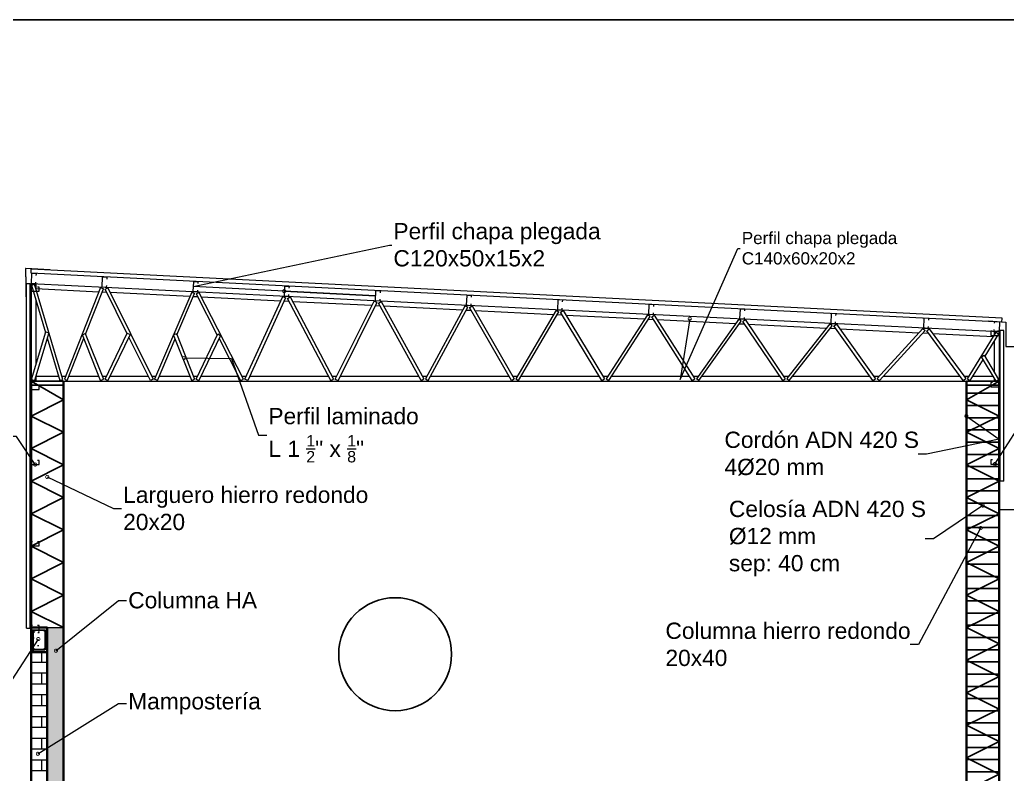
# Model space of a CAD drawing. Header units: millimetres. Extents: x 265 to 899, y -203 to 32.
# Drawn here: x 822.53 to 834.67, y -100.06 to -90.79 of the extents above; entities that cross this region are included whole.
import ezdxf
from ezdxf import colors
from ezdxf.entities.mleader import LeaderData, LeaderLine
from ezdxf.math import Vec2, Vec3

# ---------------------------------------------------------------- set-up
doc = ezdxf.new("R2010")
doc.units = ezdxf.units.MM
doc.header["$LTSCALE"] = 0.1
doc.header["$MEASUREMENT"] = 0
doc.linetypes.add('ACAD_ISO10W100', pattern=[18, 12, -3, 0, -3])
doc.linetypes.add('CONTINUA', pattern=[200, 100, 100])
for name, color, linetype, lineweight in [('00_ARQ_VISTA ATRAS', 5, 'CONTINUA', 20), ('00_CANALETA', 2, 'Continuous', 13), ('00_EST_ANGULARES', 4, 'CONTINUA', 20), ('00_EST_COL_DIAG', 1, 'Continuous', 25), ('00_EST_Columna', 3, 'Continuous', 35), ('00_EST_Correa', 3, 'ACAD_ISO10W100', 20), ('00_EST_Cubierta', 2, 'Continuous', 9), ('00_EST_HASH', 2, 'Continuous', 5), ('00_EST_TEXTO', 6, 'Continuous', 9), ('00_EST_Viga', 5, 'Continuous', 20), ('00_EST_Viga_Montante', 5, 'Continuous', 20)]:
    doc.layers.add(name, color=color, linetype=linetype, lineweight=lineweight)
doc.layers.add('00_EST_ARMADURA', color=1, linetype='Continuous', lineweight=13, true_color=0xff0000)
doc.layers.add('00_EST_Aux', color=7, linetype='Continuous', true_color=0xd02fca, plot=False)
doc.layers.add('00_EST_NoImprimir', color=1, linetype='Continuous', plot=False)
doc.styles.add('Arial20', font='arial.ttf', dxfattribs={"height": 0.2})

# ---------------------------------------------------------------- blocks, each defined once
blk = doc.blocks.new('_DotSmall')
at = {"color": 0, "linetype": 'ByBlock', "const_width": 0.5}
blk.add_lwpolyline([(-0.0625, 0, 1), (0.0625, 0, 1)], format="xyb", close=True, dxfattribs=at)

msp = doc.modelspace()

# ---------------------------------------------------------------- hatches: boundary and pattern name
at = {"layer": '00_EST_HASH', "true_color": 0x9b9897, "transparency": 33554559}
h = msp.add_hatch(dxfattribs=at)
h.set_pattern_fill('AR-CONC', color=253, scale=0.05)
h.set_pattern_definition([(50, (0, 0), (0.35863009, -0.03137607), [0.0375, -0.4125]), (355, (0, 0), (-0.06937567, 0.37609607), [0.03, -0.33]), (100.451444, (0.0299, -0.0026), (0.28925442, 0.34472), [0.0318701, -0.35057106]), (46.1842, (0, 0.1), (0.53362067, -0.08275964), [0.05625, -0.61875]), (96.635635, (0.04447, 0.0931), (0.46733097, 0.4870593), [0.04780517, -0.52585688]), (351.184164, (0, 0.1), (0.46733097, 0.4870593), [0.045, -0.495]), (21, (0.05, 0.075), (0.29845353, -0.20130945), [0.0375, -0.4125]), (326, (0.05, 0.075), (0.12165767, 0.36257502), [0.03, -0.33]), (71.451445, (0.07487, 0.05822), (0.42011119, 0.16126558), [0.0318701, -0.35057106]), (37.5, (0, 0), (0.006079928, 0.166446927), [0, -0.326, 0, -0.335, 0, -0.33125]), (7.5, (0, 0), (0.13153477, 0.197205856), [0, -0.191, 0, -0.3185, 0, -0.12625]), (327.5, (-0.1115, 0), (0.266911218, -0.011277436), [0, -0.125, 0, -0.39, 0, -0.5175]), (317.5, (-0.1615, 0), (0.291593085, 0.05005249), [0, -0.1625, 0, -0.259, 0, -0.3675])])
h.paths.add_polyline_path([(822.747, -98.393, -1), (822.742, -98.401), (822.666, -98.517), (822.666, -98.556), (822.866, -98.556), (822.866, -98.262, -0.414214), (822.86, -98.256), (822.672, -98.256, -0.414214), (822.666, -98.262), (822.666, -98.517), (822.742, -98.401, -1)])
at = {"layer": '00_EST_HASH', "true_color": 0x9b9897, "transparency": 33554508}
h = msp.add_hatch(color=253, dxfattribs=at)
h.dxf.hatch_style = 1
h.paths.add_polyline_path([(823.066, -98.256), (822.872, -98.256, -0.414214), (822.866, -98.262), (822.866, -98.556), (822.866, -101.256), (823.066, -101.256)])
at = {"layer": '00_EST_HASH', "true_color": 0x9b9897, "transparency": 33554687}
h = msp.add_hatch(dxfattribs=at)
h.set_pattern_fill('AR-BRSTD', color=253, scale=0.05)
h.paths.add_polyline_path([(822.866, -98.556), (822.666, -98.556), (822.666, -101.256), (822.866, -101.256)])

# ---------------------------------------------------------------- linework, layer by layer
at = {"layer": '00_ARQ_VISTA ATRAS'}
msp.add_line((822.866, -98.256), (823.066, -98.256), dxfattribs=at)
at = {"layer": '00_CANALETA'}
for points in [[(834.434, -94.488), (834.65, -94.503), (834.65, -94.802), (834.85, -94.802), (834.85, -94.423), (834.85, -94.423)], [(834.984, -96.494), (834.768, -96.496), (834.768, -96.808), (834.573, -96.808), (834.573, -96.429), (834.573, -96.429)]]:
    msp.add_lwpolyline(points, dxfattribs=at)
at = {"layer": '00_EST_ANGULARES'}
for p, q in [((822.673, -94.047), (822.709, -94.035)), ((822.673, -94.047), (822.845, -94.63)), ((823.056, -95.208), (822.709, -94.035)), ((823.521, -94.076), (823.076, -95.205)), ((823.336, -94.649), (823.556, -94.092)), ((823.521, -94.076), (823.556, -94.092)), ((823.576, -94.098), (823.61, -94.08)), ((823.847, -94.645), (823.576, -94.098)), ((823.61, -94.08), (824.166, -95.203)), ((824.642, -94.133), (824.186, -95.204)), ((824.46, -94.658), (824.676, -94.149)), ((824.642, -94.133), (824.676, -94.149)), ((824.696, -94.155), (824.73, -94.136)), ((824.696, -94.155), (824.956, -94.661)), ((825.276, -95.202), (824.73, -94.136)), ((825.296, -95.203), (825.762, -94.188)), ((825.762, -94.188), (825.796, -94.205)), ((825.817, -94.211), (825.85, -94.192)), ((825.85, -94.192), (826.386, -95.202)), ((825.796, -94.205), (825.33, -95.22)), ((826.353, -95.22), (825.817, -94.211)), ((826.406, -95.202), (826.883, -94.244)), ((826.916, -94.262), (826.44, -95.22)), ((826.916, -94.262), (826.883, -94.244)), ((826.936, -94.268), (826.969, -94.249)), ((827.463, -95.22), (826.936, -94.268)), ((826.969, -94.249), (827.496, -95.201)), ((828.003, -94.3), (827.516, -95.201)), ((828.003, -94.3), (828.036, -94.319)), ((828.056, -94.324), (828.089, -94.304)), ((828.089, -94.304), (828.606, -95.201)), ((827.549, -95.22), (828.036, -94.319)), ((828.574, -95.22), (828.056, -94.324)), ((829.123, -94.356), (828.626, -95.2)), ((828.659, -95.22), (829.155, -94.376)), ((829.123, -94.356), (829.155, -94.376)), ((829.175, -94.381), (829.207, -94.36)), ((829.684, -95.22), (829.175, -94.381)), ((829.207, -94.36), (829.716, -95.2)), ((830.245, -94.412), (829.736, -95.199)), ((829.768, -95.22), (830.276, -94.434)), ((830.276, -94.434), (830.245, -94.412)), ((830.296, -94.437), (830.328, -94.416)), ((830.795, -95.22), (830.296, -94.437)), ((830.328, -94.416), (830.826, -95.199)), ((831.366, -94.468), (830.846, -95.198)), ((830.877, -95.22), (831.397, -94.491)), ((831.397, -94.491), (831.366, -94.468)), ((831.415, -94.494), (831.446, -94.472)), ((831.907, -95.22), (831.415, -94.494)), ((831.446, -94.472), (831.938, -95.198)), ((832.487, -94.524), (831.956, -95.196)), ((831.986, -95.22), (832.516, -94.548)), ((832.516, -94.548), (832.487, -94.524)), ((832.536, -94.55), (832.567, -94.527)), ((833.016, -95.22), (832.536, -94.55)), ((832.567, -94.527), (833.046, -95.198)), ((822.673, -95.208), (822.848, -94.622)), ((822.884, -94.634), (822.709, -95.22)), ((822.848, -94.622), (822.884, -94.634)), ((823.298, -94.657), (823.333, -94.642)), ((823.522, -95.22), (823.298, -94.657)), ((823.333, -94.642), (823.556, -95.204)), ((823.576, -95.203), (823.85, -94.639)), ((823.884, -94.656), (823.61, -95.22)), ((823.85, -94.639), (823.884, -94.656)), ((824.418, -94.657), (824.453, -94.642)), ((824.642, -95.22), (824.418, -94.657)), ((824.453, -94.642), (824.676, -95.204)), ((824.696, -95.203), (824.962, -94.648)), ((824.996, -94.665), (824.73, -95.22)), ((824.962, -94.648), (824.996, -94.665)), ((833.628, -94.581), (833.066, -95.194)), ((833.094, -95.22), (833.656, -94.607)), ((833.628, -94.581), (833.656, -94.607)), ((833.676, -94.608), (833.706, -94.585)), ((834.126, -95.22), (833.676, -94.608)), ((833.706, -94.585), (834.156, -95.197)), ((834.176, -95.2), (834.528, -94.626)), ((834.56, -94.647), (834.391, -94.922)), ((834.528, -94.626), (834.56, -94.647)), ((822.865, -94.696), (823.02, -95.22)), ((823.111, -95.22), (823.316, -94.701)), ((824.133, -95.22), (823.869, -94.688)), ((824.221, -95.22), (824.439, -94.708)), ((824.978, -94.704), (825.243, -95.22)), ((834.351, -94.928), (834.382, -94.907)), ((834.382, -94.907), (834.56, -95.206)), ((834.369, -94.959), (834.208, -95.22)), ((834.528, -95.227), (834.351, -94.928)), ((822.673, -95.208), (822.709, -95.22)), ((823.02, -95.22), (823.056, -95.208)), ((823.076, -95.205), (823.111, -95.22)), ((823.521, -95.22), (823.556, -95.205)), ((823.576, -95.203), (823.61, -95.22)), ((824.166, -95.203), (824.133, -95.22)), ((824.221, -95.22), (824.186, -95.204)), ((824.641, -95.22), (824.676, -95.205)), ((824.696, -95.203), (824.73, -95.22)), ((825.243, -95.22), (825.276, -95.202)), ((825.33, -95.22), (825.296, -95.203)), ((826.353, -95.22), (826.386, -95.202)), ((826.406, -95.202), (826.44, -95.22)), ((827.463, -95.22), (827.496, -95.201)), ((827.516, -95.201), (827.549, -95.22)), ((828.574, -95.22), (828.606, -95.201)), ((828.626, -95.2), (828.659, -95.22)), ((829.684, -95.22), (829.716, -95.2)), ((829.736, -95.199), (829.768, -95.22)), ((830.795, -95.22), (830.826, -95.199)), ((830.877, -95.22), (830.846, -95.198)), ((831.907, -95.22), (831.938, -95.198)), ((831.956, -95.196), (831.986, -95.22)), ((833.016, -95.22), (833.046, -95.198)), ((833.066, -95.194), (833.094, -95.22)), ((834.126, -95.22), (834.156, -95.197)), ((834.176, -95.2), (834.208, -95.22)), ((834.528, -95.227), (834.56, -95.206))]:
    msp.add_line(p, q, dxfattribs=at)
at = {"layer": '00_EST_ARMADURA'}
for p, q in [((822.597, -93.849), (822.597, -93.938)), ((822.598, -93.941), (822.602, -93.945)), ((822.897, -93.86), (822.601, -93.845)), ((822.603, -93.948), (822.603, -94.193)), ((822.707, -98.31, 0.305), (822.696, -98.292, 0.305)), ((822.696, -98.302, 0.305), (822.702, -98.312, 0.305)), ((822.72, -98.297, 0.305), (822.702, -98.286, 0.305)), ((822.702, -98.312, 0.305), (822.707, -98.31, 0.305)), ((822.703, -98.281, 0.305), (822.722, -98.292, 0.305)), ((822.722, -98.292, 0.305), (822.72, -98.297, 0.305))]:
    msp.add_line(p, q, dxfattribs=at)
for points in [[(822.691, -98.399), (822.691, -98.29, -0.414214), (822.7, -98.281), (822.789, -98.281)], [(822.696, -98.399), (822.696, -98.29, -0.414214), (822.7, -98.286), (822.702, -98.286)], [(822.731, -98.286), (822.833, -98.286, -0.414214), (822.836, -98.29), (822.836, -98.474)], [(822.789, -98.281), (822.833, -98.281, -0.414214), (822.841, -98.29), (822.841, -98.399)], [(822.731, -98.531), (822.7, -98.531, -0.414214), (822.691, -98.523), (822.691, -98.399)], [(822.731, -98.526), (822.7, -98.526, -0.414214), (822.696, -98.523), (822.696, -98.399)], [(822.841, -98.399), (822.841, -98.523, -0.414214), (822.833, -98.531), (822.731, -98.531)], [(822.836, -98.474), (822.836, -98.523, -0.414214), (822.833, -98.526), (822.731, -98.526)]]:
    msp.add_lwpolyline(points, format="xyb", dxfattribs=at)
msp.add_lwpolyline([(822.712, -98.286), (822.731, -98.286)], dxfattribs=at)
for centre in [(822.702, -98.292), (822.83, -98.292), (822.702, -98.519), (822.83, -98.519)]:
    msp.add_circle(centre, 0.00623, dxfattribs=at)
for centre, start, end in [((822.601, -93.849), 87.121, 180), ((822.601, -93.938), 180, 223.0582), ((822.599, -93.948), 360, 43.0582)]:
    msp.add_arc(centre, 0.004, start, end, dxfattribs=at)
at = {"layer": '00_EST_Aux'}
for p, q in [((834.166, -95.377), (834.566, -95.377)), ((834.166, -95.527), (834.566, -95.527)), ((834.166, -95.677), (834.566, -95.677)), ((834.166, -95.827), (834.566, -95.827)), ((834.166, -95.977), (834.566, -95.977)), ((834.166, -96.127), (834.566, -96.127)), ((834.166, -96.277), (834.566, -96.277)), ((834.166, -96.427), (834.566, -96.427)), ((834.166, -96.577), (834.566, -96.577)), ((834.166, -96.727), (834.566, -96.727)), ((834.166, -96.877), (834.566, -96.877)), ((834.166, -97.027), (834.566, -97.027)), ((834.166, -97.177), (834.566, -97.177)), ((834.166, -97.327), (834.566, -97.327)), ((834.166, -97.477), (834.566, -97.477)), ((834.166, -97.627), (834.566, -97.627)), ((834.166, -97.777), (834.566, -97.777)), ((834.166, -97.927), (834.566, -97.927)), ((834.166, -98.077), (834.566, -98.077)), ((834.166, -98.227), (834.566, -98.227)), ((834.166, -98.377), (834.566, -98.377)), ((834.166, -98.527), (834.566, -98.527)), ((834.166, -98.677), (834.566, -98.677)), ((834.166, -98.827), (834.566, -98.827)), ((834.166, -98.977), (834.566, -98.977)), ((834.166, -99.127), (834.566, -99.127)), ((834.166, -99.277), (834.566, -99.277)), ((834.166, -99.427), (834.566, -99.427)), ((834.166, -99.577), (834.566, -99.577)), ((834.166, -99.727), (834.566, -99.727)), ((834.166, -99.877), (834.566, -99.877)), ((834.166, -100.027), (834.566, -100.027))]:
    msp.add_line(p, q, dxfattribs=at)
at = {"layer": '00_EST_COL_DIAG'}
for p, q in [((822.666, -95.227), (823.066, -95.227)), ((822.666, -95.278), (823.066, -95.278)), ((834.165, -95.227), (834.565, -95.227)), ((834.566, -95.227), (834.166, -95.227)), ((834.566, -95.278), (834.166, -95.278))]:
    msp.add_line(p, q, dxfattribs=at)
for points in [[(822.666, -95.227), (823.066, -95.456), (822.666, -95.656), (823.066, -95.856), (822.666, -96.056), (823.066, -96.256), (822.666, -96.456), (823.066, -96.656), (822.666, -96.856), (823.066, -97.056), (822.666, -97.256), (823.066, -97.456), (822.666, -97.656), (823.066, -97.856), (822.666, -98.056), (823.066, -98.256)], [(834.566, -95.227), (834.166, -95.456), (834.566, -95.656), (834.166, -95.856), (834.566, -96.056), (834.166, -96.256), (834.566, -96.456), (834.166, -96.656), (834.566, -96.856), (834.166, -97.056), (834.566, -97.256), (834.166, -97.456), (834.566, -97.656), (834.166, -97.856), (834.566, -98.056), (834.166, -98.256), (834.566, -98.456), (834.166, -98.656), (834.566, -98.856), (834.166, -99.056), (834.566, -99.256), (834.166, -99.456), (834.566, -99.656), (834.166, -99.856), (834.566, -100.056), (834.166, -100.256)]]:
    msp.add_lwpolyline(points, dxfattribs=at)
at = {"layer": '00_EST_Columna'}
for p, q in [((822.666, -101.256), (822.666, -95.227)), ((823.066, -101.256), (823.066, -95.227)), ((834.166, -101.256), (834.166, -95.227)), ((834.566, -101.256), (834.566, -95.227)), ((822.866, -98.556), (822.866, -101.256))]:
    msp.add_line(p, q, dxfattribs=at)
msp.add_lwpolyline([(822.666, -98.256), (822.866, -98.256), (822.866, -98.556), (822.666, -98.556)], close=True, dxfattribs=at)
at = {"layer": '00_EST_Correa'}
for points in [[(822.731, -93.93), (822.732, -93.91), (822.672, -93.907), (822.666, -94.027), (822.726, -94.03), (822.727, -94.01)], [(823.601, -93.973), (823.602, -93.953), (823.542, -93.951), (823.536, -94.07), (823.596, -94.073), (823.597, -94.053)], [(822.686, -94.073), (822.666, -94.073), (822.666, -94.123), (822.766, -94.123), (822.766, -94.073), (822.746, -94.073)], [(824.721, -94.028), (824.722, -94.008), (824.662, -94.006), (824.656, -94.125), (824.716, -94.128), (824.717, -94.108)], [(825.841, -94.085), (825.842, -94.065), (825.782, -94.063), (825.776, -94.182), (825.836, -94.185), (825.837, -94.165)], [(826.961, -94.141), (826.962, -94.121), (826.902, -94.118), (826.896, -94.238), (826.956, -94.241), (826.957, -94.221)], [(828.081, -94.197), (828.082, -94.177), (828.022, -94.174), (828.016, -94.294), (828.076, -94.297), (828.077, -94.277)], [(829.201, -94.253), (829.202, -94.233), (829.142, -94.23), (829.136, -94.35), (829.196, -94.353), (829.197, -94.333)], [(830.321, -94.309), (830.322, -94.289), (830.262, -94.286), (830.256, -94.406), (830.316, -94.409), (830.317, -94.389)], [(831.441, -94.365), (831.442, -94.345), (831.382, -94.342), (831.376, -94.462), (831.436, -94.465), (831.437, -94.445)], [(832.561, -94.421), (832.562, -94.401), (832.502, -94.398), (832.496, -94.518), (832.556, -94.521), (832.557, -94.501)], [(833.701, -94.478), (833.702, -94.458), (833.642, -94.455), (833.636, -94.575), (833.696, -94.578), (833.697, -94.558)], [(834.511, -94.514), (834.512, -94.494), (834.572, -94.497), (834.566, -94.617), (834.506, -94.614), (834.507, -94.594)], [(834.485, -94.615), (834.465, -94.615), (834.465, -94.665), (834.565, -94.665), (834.565, -94.615), (834.545, -94.615)], [(822.686, -95.282), (822.666, -95.282), (822.666, -95.332), (822.766, -95.332), (822.766, -95.282), (822.746, -95.282)], [(834.485, -95.246), (834.465, -95.246), (834.465, -95.296), (834.565, -95.296), (834.565, -95.246), (834.545, -95.246)], [(822.686, -96.202), (822.666, -96.202), (822.666, -96.252), (822.766, -96.252), (822.766, -96.202), (822.746, -96.202)], [(834.485, -96.196), (834.465, -96.196), (834.465, -96.246), (834.565, -96.246), (834.565, -96.196), (834.545, -96.196)], [(822.685, -97.202), (822.665, -97.202), (822.665, -97.252), (822.765, -97.252), (822.765, -97.202), (822.745, -97.202)], [(822.686, -98.231), (822.666, -98.231), (822.666, -98.281), (822.766, -98.281), (822.766, -98.231), (822.746, -98.231)]]:
    msp.add_lwpolyline(points, dxfattribs=at)
at = {"layer": '00_EST_Cubierta'}
for p, q in [((822.666, -93.903), (822.669, -93.853)), ((834.601, -94.503), (822.666, -93.903)), ((834.604, -94.453), (822.669, -93.853)), ((822.61, -98.262), (822.61, -94.029)), ((822.61, -94.029), (822.655, -94.029)), ((822.655, -98.262), (822.655, -94.029)), ((834.601, -94.503), (834.604, -94.453)), ((834.578, -96.455), (834.578, -94.604)), ((834.623, -94.604), (834.578, -94.604)), ((834.623, -96.455), (834.623, -94.604)), ((834.623, -96.455), (834.578, -96.455)), ((822.61, -98.262), (822.655, -98.262))]:
    msp.add_line(p, q, dxfattribs=at)
at = {"layer": '00_EST_NoImprimir'}
msp.add_lwpolyline([(815.854, -106.675), (853.259, -106.675), (853.259, -90.788), (815.854, -90.788)], close=True, dxfattribs=at)
msp.add_circle((827.142, -98.582), 0.694, dxfattribs=at)
at = {"layer": '00_EST_Viga'}
for p, q in [((822.666, -94.027), (834.566, -94.617)), ((822.663, -94.087), (822.666, -94.087)), ((822.726, -94.09), (823.501, -94.129)), ((823.541, -94.131), (823.594, -94.133)), ((823.637, -94.135), (824.62, -94.185)), ((824.66, -94.187), (824.714, -94.189)), ((824.758, -94.191), (825.738, -94.24)), ((825.779, -94.243), (825.835, -94.245)), ((825.879, -94.248), (826.857, -94.296)), ((826.898, -94.298), (826.955, -94.301)), ((826.999, -94.304), (827.975, -94.352)), ((828.017, -94.354), (828.076, -94.357)), ((828.121, -94.36), (829.092, -94.408)), ((829.135, -94.41), (829.195, -94.413)), ((829.24, -94.416), (830.211, -94.464)), ((830.255, -94.466), (830.317, -94.469)), ((830.363, -94.472), (831.329, -94.52)), ((831.374, -94.522), (831.436, -94.525)), ((831.483, -94.528), (832.446, -94.576)), ((832.493, -94.578), (832.559, -94.581)), ((832.607, -94.584), (833.581, -94.633)), ((833.631, -94.635), (833.698, -94.638)), ((833.747, -94.641), (834.496, -94.678)), ((822.726, -95.167), (823.004, -95.167)), ((823.044, -95.167), (823.091, -95.167)), ((823.132, -95.167), (823.501, -95.167)), ((823.542, -95.167), (823.594, -95.167)), ((823.636, -95.167), (824.106, -95.167)), ((824.149, -95.167), (824.202, -95.167)), ((824.244, -95.167), (824.621, -95.167)), ((824.662, -95.167), (824.714, -95.167)), ((824.756, -95.167), (825.215, -95.167)), ((825.258, -95.167), (825.313, -95.167)), ((825.355, -95.167), (826.325, -95.167)), ((826.368, -95.167), (826.424, -95.167)), ((826.466, -95.167), (827.434, -95.167)), ((827.477, -95.167), (827.535, -95.167)), ((827.578, -95.167), (828.543, -95.167)), ((828.587, -95.167), (828.646, -95.167)), ((828.69, -95.167), (829.652, -95.167)), ((829.696, -95.167), (829.757, -95.167)), ((829.802, -95.167), (830.761, -95.167)), ((830.806, -95.167), (830.868, -95.167)), ((830.915, -95.167), (831.87, -95.167)), ((831.916, -95.167), (831.979, -95.167)), ((832.028, -95.167), (832.977, -95.167)), ((833.024, -95.167), (833.092, -95.167)), ((833.143, -95.167), (834.087, -95.167)), ((834.134, -95.167), (834.196, -95.167)), ((834.241, -95.167), (834.493, -95.167)), ((822.666, -95.227), (834.566, -95.227))]:
    msp.add_line(p, q, dxfattribs=at)
at = {"layer": '00_EST_Viga_Montante'}
for p, q in [((822.666, -94.027), (822.666, -95.227)), ((822.726, -94.03), (822.726, -94.093)), ((822.726, -94.227), (822.726, -95.028)), ((834.506, -94.614), (834.506, -94.662)), ((834.566, -94.617), (834.566, -95.227)), ((834.506, -94.735), (834.506, -95.115)), ((822.726, -95.161), (822.726, -95.227)), ((834.506, -95.19), (834.506, -95.227))]:
    msp.add_line(p, q, dxfattribs=at)

# ---------------------------------------------------------------- leaders
at = {"layer": '00_EST_TEXTO'}
ml = msp.add_multileader_mtext('Standard', dxfattribs=at)
ml.set_content('{\\fArial|b0|i0|c0|p34;\\W1;\\C256;Perfil chapa plegada\\PC120x50x15x2 }', color=2, style='Arial20')
ml.set_leader_properties(color=256, linetype='ByLayer', lineweight=-1)
ml.set_arrow_properties(name='DOTSMALL')
ml.build(insert=Vec2(0, 0))
ml.multileader.update_dxf_attribs({"text_left_attachment_type": 2, "text_right_attachment_type": 2, "dogleg_length": 0.03, "arrow_head_size": 0.08})
ctx = ml.context
ctx.base_point, ctx.char_height, ctx.arrow_head_size, ctx.landing_gap_size, ctx.plane_origin = Vec3(827.101, -93.557), 0.2, 0.08, 0.02, Vec3(825.539, -94.11)
ctx.left_attachment, ctx.right_attachment = 2, 2
notes = []
notes.append((ctx, [(0, (1, 1, 0), (827.071, -93.557), (1, 0), 0.03, [(2, [(825.779, -94.122), (826.899, -94.178), (824.659, -94.066)], 0, [])])]))
ctx.mtext.insert, ctx.mtext.flow_direction = Vec3(827.121, -93.285), 5
ml = msp.add_multileader_mtext('Standard', dxfattribs=at)
ml.set_content('{\\C256;Perfil chapa plegada\\PC140x60x20x2}', color=2, style='Arial20')
ml.set_leader_properties(color=256, linetype='ByLayer', lineweight=-1)
ml.set_arrow_properties(name='DOTSMALL')
ml.build(insert=Vec2(0, 0))
ml.multileader.update_dxf_attribs({"text_left_attachment_type": 2, "text_right_attachment_type": 2, "dogleg_length": 0.01, "arrow_head_size": 0.08})
ctx = ml.context
ctx.base_point, ctx.char_height, ctx.arrow_head_size, ctx.landing_gap_size, ctx.plane_origin = Vec3(831.383, -93.598), 0.15, 0.08, 0.02, Vec3(830.764, -94.461)
ctx.left_attachment, ctx.right_attachment = 2, 2
notes.append((ctx, [(0, (1, 1, 0), (831.353, -93.598), (1, 0), 0.03, [(1, [(830.764, -94.461), (830.644, -95.208)], 0, [])])]))
ctx.mtext.insert, ctx.mtext.flow_direction = Vec3(831.403, -93.394), 5
ml = msp.add_multileader_mtext('Standard', dxfattribs=at)
ml.set_content('\\A1;{\\C256;Perfil laminado\\PL 1 \\H0.7x;\\S1/2;\\H1.42857x;" x \\H0.7x;\\S1/8;\\H1.42857x;"}', color=2, style='Arial20')
ml.set_leader_properties(color=256, linetype='ByLayer', lineweight=-1)
ml.set_arrow_properties(name='DOTSMALL')
ml.build(insert=Vec2(0, 0))
ml.multileader.update_dxf_attribs({"text_left_attachment_type": 2, "text_right_attachment_type": 2, "dogleg_length": 0.1, "arrow_head_size": 0.08})
ctx = ml.context
ctx.base_point, ctx.char_height, ctx.arrow_head_size, ctx.landing_gap_size, ctx.plane_origin = Vec3(825.564, -95.891), 0.2, 0.08, 0.02, Vec3(824.685, -95.004)
ctx.left_attachment, ctx.right_attachment = 2, 2
notes.append((ctx, [(0, (1, 1, 0), (825.464, -95.891), (1, 0), 0.1, [(2, [(824.547, -94.942), (824.838, -94.945), (825.129, -94.949)], 0, [])])]))
ctx.mtext.insert, ctx.mtext.flow_direction = Vec3(825.584, -95.557), 5
ml = msp.add_multileader_mtext('Standard', dxfattribs=at)
ml.set_content('{\\C256;Perfil chapa plegada\\PC100x50x15x2 }', color=2, style='Arial20')
ml.set_leader_properties(color=256, linetype='ByLayer', lineweight=-1)
ml.set_arrow_properties(name='DOTSMALL')
ml.build(insert=Vec2(0, 0))
ml.multileader.update_dxf_attribs({"text_left_attachment_type": 2, "text_right_attachment_type": 2, "dogleg_length": 0.1, "arrow_head_size": 0.08})
ctx = ml.context
ctx.base_point, ctx.char_height, ctx.arrow_head_size, ctx.landing_gap_size, ctx.plane_origin = Vec3(835.319, -95.142), 0.2, 0.08, 0.02, Vec3(839.055, -94.251)
ctx.left_attachment, ctx.right_attachment = 2, 2
notes.append((ctx, [(1, (1, 1, 0), (835.219, -95.142), (1, 0), 0.1, [(0, [(834.515, -96.246)], 0, [])])]))
ctx.mtext.insert, ctx.mtext.flow_direction = Vec3(835.339, -94.87), 5
ml = msp.add_multileader_mtext('Standard', dxfattribs=at)
ml.set_content('{\\C256;Perfil chapa plegada\\PC100x50x15x2 }', color=2, style='Arial20')
ml.set_leader_properties(color=256, linetype='ByLayer', lineweight=-1)
ml.set_arrow_properties(name='DOTSMALL')
ml.build(insert=Vec2(0, 0))
ml.multileader.update_dxf_attribs({"text_left_attachment_type": 2, "text_right_attachment_type": 2, "dogleg_length": 0.1, "arrow_head_size": 0.08})
ctx = ml.context
ctx.base_point, ctx.char_height, ctx.arrow_head_size, ctx.landing_gap_size, ctx.plane_origin = Vec3(819.833, -95.907), 0.2, 0.08, 0.02, Vec3(817.669, -97.163)
ctx.left_attachment, ctx.right_attachment = 2, 2
notes.append((ctx, [(1, (1, 1, 0), (822.487, -95.907), (-1, 0), 0.1, [(0, [(822.716, -96.252)], 0, [])])]))
ctx.mtext.insert, ctx.mtext.flow_direction = Vec3(819.853, -95.635), 5
ml = msp.add_multileader_mtext('Standard', dxfattribs=at)
ml.set_content('Cordón ADN 420 S\\P4%%C20 mm ', color=2, style='Arial20')
ml.set_leader_properties(color=256, linetype='ByLayer', lineweight=-1)
ml.set_arrow_properties(name='DOTSMALL')
ml.build(insert=Vec2(0, 0))
ml.multileader.update_dxf_attribs({"text_left_attachment_type": 2, "text_right_attachment_type": 2, "dogleg_length": 0.1, "arrow_head_size": 0.08})
ctx = ml.context
ctx.base_point, ctx.char_height, ctx.arrow_head_size, ctx.landing_gap_size, ctx.plane_origin = Vec3(831.17, -96.124), 0.2, 0.08, 0.02, Vec3(834.165, -95.656)
ctx.left_attachment, ctx.right_attachment = 2, 2
notes.append((ctx, [(0, (1, 1, 0), (833.673, -96.124), (-1, 0), 0.1, [(1, [(834.165, -95.656), (834.565, -95.941)], 0, [])])]))
ctx.mtext.insert, ctx.mtext.flow_direction = Vec3(831.19, -95.848), 5
ml = msp.add_multileader_mtext('Standard', dxfattribs=at)
ml.set_content('Larguero hierro redondo\\P20x20', color=2, style='Arial20')
ml.set_leader_properties(color=256, linetype='ByLayer', lineweight=-1)
ml.set_arrow_properties(name='DOTSMALL')
ml.build(insert=Vec2(0, 0))
ml.multileader.update_dxf_attribs({"text_left_attachment_type": 2, "text_right_attachment_type": 2, "dogleg_length": 0.1, "arrow_head_size": 0.08})
ctx = ml.context
ctx.base_point, ctx.char_height, ctx.arrow_head_size, ctx.landing_gap_size, ctx.plane_origin = Vec3(823.779, -96.792), 0.2, 0.08, 0.02, Vec3(827.001, -95.602)
ctx.left_attachment, ctx.right_attachment = 2, 2
notes.append((ctx, [(1, (1, 1, 0), (823.679, -96.792), (1, 0), 0.1, [(0, [(822.866, -96.405)], 0, [])])]))
ctx.mtext.insert, ctx.mtext.flow_direction = Vec3(823.799, -96.524), 5
ml = msp.add_multileader_mtext('Standard', dxfattribs=at)
ml.set_content('Celosía ADN 420 S\\P%%C12 mm\\Psep: 40 cm', color=2, style='Arial20')
ml.set_leader_properties(color=256, linetype='ByLayer', lineweight=-1)
ml.set_arrow_properties(name='DOTSMALL')
ml.build(insert=Vec2(0, 0))
ml.multileader.update_dxf_attribs({"text_left_attachment_type": 2, "text_right_attachment_type": 2, "dogleg_length": 0.1, "arrow_head_size": 0.08})
ctx = ml.context
ctx.base_point, ctx.char_height, ctx.arrow_head_size, ctx.landing_gap_size, ctx.plane_origin = Vec3(831.225, -97.164), 0.2, 0.08, 0.02, Vec3(834.365, -96.561)
ctx.left_attachment, ctx.right_attachment = 2, 2
notes.append((ctx, [(0, (1, 1, 0), (833.759, -97.164), (-1, 0), 0.1, [(0, [(834.365, -96.756)], 0, [])])]))
ctx.mtext.insert, ctx.mtext.width, ctx.mtext.flow_direction = Vec3(831.245, -96.697), 2.70286, 5
ml = msp.add_multileader_mtext('Standard', dxfattribs=at)
ml.set_content('Columna hierro redondo\\P20x40', color=2, style='Arial20')
ml.set_leader_properties(color=256, linetype='ByLayer', lineweight=-1)
ml.set_arrow_properties(name='DOTSMALL')
ml.build(insert=Vec2(0, 0))
ml.multileader.update_dxf_attribs({"text_left_attachment_type": 2, "text_right_attachment_type": 2, "dogleg_length": 0.1, "arrow_head_size": 0.08})
ctx = ml.context
ctx.base_point, ctx.char_height, ctx.arrow_head_size, ctx.landing_gap_size, ctx.plane_origin = Vec3(830.445, -98.464), 0.2, 0.08, 0.02, Vec3(834.339, -97.033)
ctx.left_attachment, ctx.right_attachment = 2, 2
notes.append((ctx, [(0, (1, 1, 0), (833.574, -98.464), (-1, 0), 0.1, [(0, [(834.339, -97.033)], 0, [])])]))
ctx.mtext.insert, ctx.mtext.flow_direction = Vec3(830.465, -98.194), 5
ml = msp.add_multileader_mtext('Standard', dxfattribs=at)
ml.set_content('Columna HA', color=2, style='Arial20')
ml.set_leader_properties(color=256, linetype='ByLayer', lineweight=-1)
ml.set_arrow_properties(name='DOTSMALL')
ml.build(insert=Vec2(0, 0))
ml.multileader.update_dxf_attribs({"text_left_attachment_type": 2, "text_right_attachment_type": 2, "dogleg_length": 0.1, "arrow_head_size": 0.08})
ctx = ml.context
ctx.base_point, ctx.char_height, ctx.arrow_head_size, ctx.landing_gap_size, ctx.plane_origin = Vec3(823.841, -97.923), 0.2, 0.08, 0.02, Vec3(827.462, -96.491)
ctx.left_attachment, ctx.right_attachment = 2, 2
notes.append((ctx, [(1, (1, 1, 0), (823.741, -97.923), (1, 0), 0.1, [(0, [(822.972, -98.54)], 0, [])])]))
ctx.mtext.insert, ctx.mtext.flow_direction = Vec3(823.861, -97.819), 5
ml = msp.add_multileader_mtext('Standard', dxfattribs=at)
ml.set_content('Viga Enc. Sup.\\P20x30', color=2, style='Arial20')
ml.set_leader_properties(color=256, linetype='ByLayer', lineweight=-1)
ml.set_arrow_properties(name='DOTSMALL')
ml.build(insert=Vec2(0, 0))
ml.multileader.update_dxf_attribs({"text_left_attachment_type": 2, "text_right_attachment_type": 2, "dogleg_length": 0.1, "arrow_head_size": 0.08})
ctx = ml.context
ctx.base_point, ctx.char_height, ctx.arrow_head_size, ctx.landing_gap_size, ctx.plane_origin = Vec3(820.367, -99.049), 0.2, 0.08, 0.02, Vec3(822.756, -97.653)
ctx.left_attachment, ctx.right_attachment = 2, 2
notes.append((ctx, [(0, (1, 1, 0), (822.33, -99.049), (-1, 0), 0.1, [(0, [(822.756, -98.396)], 0, [])])]))
ctx.mtext.insert, ctx.mtext.flow_direction = Vec3(820.387, -98.779), 5
ml = msp.add_multileader_mtext('Standard', dxfattribs=at)
ml.set_content('Mampostería', color=2, style='Arial20')
ml.set_leader_properties(color=256, linetype='ByLayer', lineweight=-1)
ml.set_arrow_properties(name='DOTSMALL')
ml.build(insert=Vec2(0, 0))
ml.multileader.update_dxf_attribs({"text_left_attachment_type": 2, "text_right_attachment_type": 2, "dogleg_length": 0.1, "arrow_head_size": 0.08})
ctx = ml.context
ctx.base_point, ctx.char_height, ctx.arrow_head_size, ctx.landing_gap_size, ctx.plane_origin = Vec3(823.841, -99.189), 0.2, 0.08, 0.02, Vec3(827.462, -97.757)
ctx.left_attachment, ctx.right_attachment = 2, 2
notes.append((ctx, [(1, (1, 1, 0), (823.741, -99.189), (1, 0), 0.1, [(0, [(822.751, -99.806)], 0, [])])]))
ctx.mtext.insert, ctx.mtext.flow_direction = Vec3(823.861, -99.06), 5
for ctx, leaders in notes:
    for number, flags, end, landing, length, lines in leaders:
        leader = LeaderData()
        leader.index, (leader.has_last_leader_line, leader.has_dogleg_vector, leader.attachment_direction) = number, flags
        leader.last_leader_point, leader.dogleg_vector, leader.dogleg_length = Vec3(end), Vec3(landing), length
        for number, points, colour, breaks in lines:
            line = LeaderLine()
            line.index, line.vertices, line.color, line.breaks = number, Vec3.list(points), colors.encode_raw_color(colour), breaks
            leader.lines.append(line)
        ctx.leaders.append(leader)

doc.saveas('drawing.dxf')
